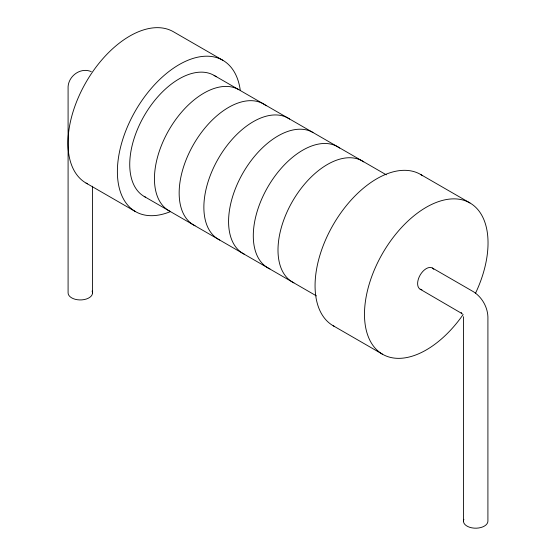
<?xml version="1.0" encoding="UTF-8"?>
<svg xmlns="http://www.w3.org/2000/svg" width="556" height="556" viewBox="0 0 556 556"><rect width="100%" height="100%" fill="white"/><g stroke="black" fill="none" stroke-linecap="round" stroke-linejoin="round"><path stroke-width="0.83" d="M91.254 71.634C80.106 66.783 67.373 76.832 68.089 88.633L68.089 292.873A12.232 7.061 0 0 0 81.913 299.879A12.232 7.061 0 0 0 92.129 291.045M222.838 60.284L173.416 31.748A87.361 50.443 -60 0 0 85.353 83.421A87.361 50.443 -60 0 0 87.494 183.848M420.524 174.41L469.945 202.947M214.102 75.414L386.33 174.848M432.38 268.013L473.351 291.671C481.892 297.064 487.515 306.801 487.911 316.892L487.911 521.139A12.232 7.061 0 0 1 474.087 528.137A12.232 7.061 0 0 1 463.871 519.311M420.148 289.196L461.883 313.528L461.195 312.806L462.168 314.022M144.212 196.47L316.433 295.903M86.055 183.07L135.476 211.6M333.162 325.733L382.584 354.269M463.419 316.725L463.454 521.139M92.546 186.218L92.546 292.873M170.289 211.655A87.361 50.443 -60 0 1 117.448 168.28A87.361 50.443 -60 0 1 175.96 66.553A87.361 50.443 -60 0 1 240.241 90.037M145.637 197.227A69.889 40.352 -60 0 1 144.567 115.155A69.889 40.352 -60 0 1 216.138 76.735M170.351 211.495A69.889 40.352 -60 0 1 168.232 131.244A69.889 40.352 -60 0 1 238.816 89.683M334.601 326.511A87.361 50.443 -60 0 1 333.517 224.235A87.361 50.443 -60 0 1 422.602 175.731M463.148 314.529A87.361 50.443 -60 0 1 365.841 328.36A87.361 50.443 -60 0 1 439.733 201.216A87.361 50.443 -60 0 1 475.456 293.353M293.902 282.83A69.889 40.352 -60 0 1 292.477 201.362A69.889 40.352 -60 0 1 363.735 161.865M421.941 289.752A12.232 7.061 -60 0 1 420.148 275.074A12.232 7.061 -60 0 1 433.75 269.292M195.059 225.764A69.889 40.352 -60 0 1 194.343 143.087A69.889 40.352 -60 0 1 266.213 105.758M219.773 240.025A69.889 40.352 -60 0 1 218.341 158.564A69.889 40.352 -60 0 1 289.606 119.067M244.48 254.294A69.889 40.352 -60 0 1 242.36 174.049A69.889 40.352 -60 0 1 312.945 132.481M269.931 268.902A69.889 40.352 -60 0 1 267.763 187.101A69.889 40.352 -60 0 1 339.695 148.07"/></g></svg>
